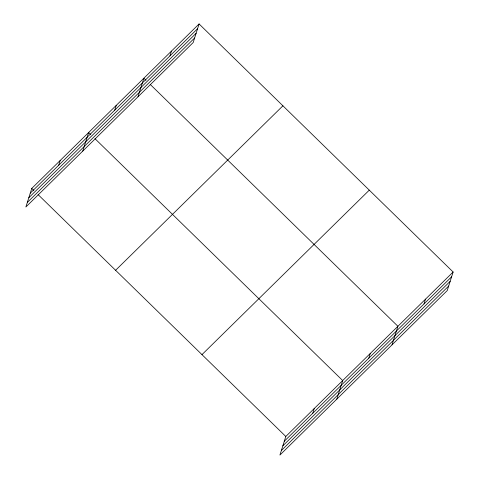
<?xml version="1.0" encoding="UTF-8"?>
<svg xmlns="http://www.w3.org/2000/svg" width="479" height="479" viewBox="0 0 479 479"><rect width="100%" height="100%" fill="white"/><g stroke="black" fill="none" stroke-linecap="round" stroke-linejoin="round"><path stroke-width="0.72" d="M199.084 23.95L31.764 188.421L25.872 206.994L193.193 42.523L199.084 23.95L453.128 272.006L447.236 290.579L279.916 455.05L285.807 436.477L453.128 272.006M58.695 165.237L60.21 160.465M82.759 151.077L88.651 132.503L90.765 134.563M114.744 110.134L116.259 105.362M137.976 96.8L143.868 78.227L145.975 80.286M169.961 55.857L171.476 51.085M312.739 413.287L314.254 408.515M336.803 399.127L342.695 380.56L94.98 138.682M368.788 358.19L370.303 353.418M392.02 344.856L397.911 326.283L150.196 84.406M424.005 303.914L425.52 299.141M30.249 193.193L197.57 28.722M28.806 197.749L196.127 33.279M27.315 202.443L194.636 37.967M115.601 270.282L282.921 105.805M201.97 354.622L369.291 190.145M284.292 441.249L451.613 276.778M282.849 445.805L450.17 281.329M281.359 450.494L448.679 286.023M31.764 188.421L33.871 190.48M38.092 194.6L285.807 436.477"/></g></svg>
